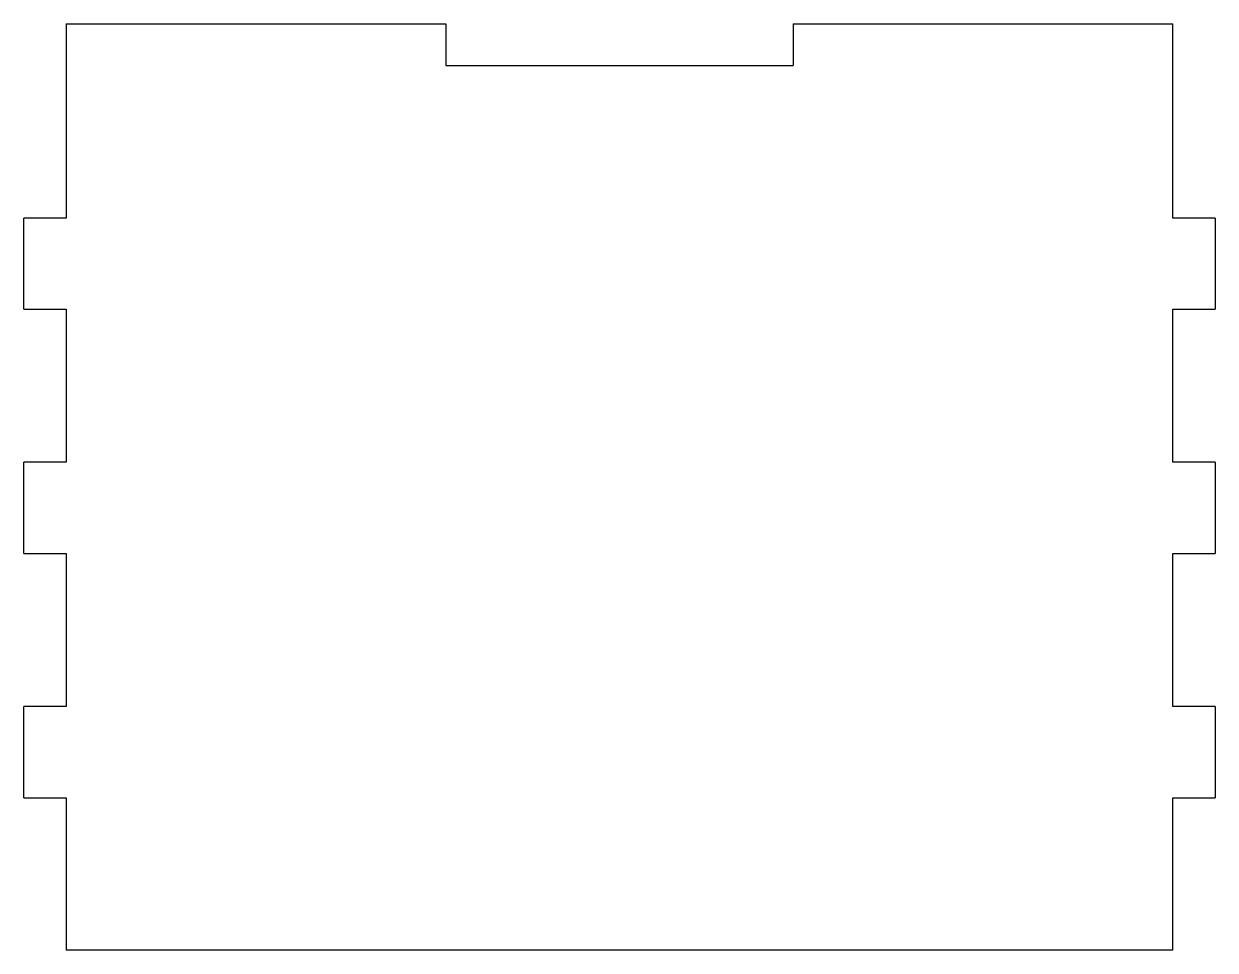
# Model space of a CAD drawing. Header units: millimetres. Extents: x -78 to 78, y 0 to 122.
import ezdxf

# ---------------------------------------------------------------- set-up
doc = ezdxf.new("R2010")
doc.units = ezdxf.units.MM

msp = doc.modelspace()

# ---------------------------------------------------------------- linework, layer by layer
at = {"color": 7, "linetype": 'Continuous', "lineweight": 25}
for p, q in [((-72.9, 122.11), (-72.9, 96.51)), ((-72.9, 122.11), (-22.9, 122.11)), ((-22.9, 122.11), (-22.9, 116.61)), ((22.9, 122.11), (22.9, 116.61)), ((22.9, 122.11), (72.9, 122.11)), ((72.9, 96.51), (72.9, 122.11)), ((-22.9, 116.61), (22.9, 116.61)), ((-78.5, 84.51), (-78.5, 96.51)), ((-72.9, 96.51), (-78.5, 96.51)), ((78.5, 96.51), (72.9, 96.51)), ((78.5, 96.51), (78.5, 84.51)), ((-78.5, 84.51), (-72.9, 84.51)), ((-72.9, 84.51), (-72.9, 64.31)), ((72.9, 84.51), (78.5, 84.51)), ((72.9, 64.31), (72.9, 84.51)), ((-78.5, 52.3), (-78.5, 64.31)), ((-72.9, 64.31), (-78.5, 64.31)), ((78.5, 64.31), (72.9, 64.31)), ((78.5, 64.31), (78.5, 52.3)), ((-78.5, 52.3), (-72.9, 52.3)), ((-72.9, 52.3), (-72.9, 32.1)), ((72.9, 52.3), (78.5, 52.3)), ((72.9, 32.1), (72.9, 52.3)), ((-78.5, 20.1), (-78.5, 32.1)), ((-72.9, 32.1), (-78.5, 32.1)), ((78.5, 32.1), (72.9, 32.1)), ((78.5, 32.1), (78.5, 20.1)), ((-78.5, 20.1), (-72.9, 20.1)), ((-72.9, 20.1), (-72.9, 0)), ((72.9, 20.1), (78.5, 20.1)), ((72.9, 0), (72.9, 20.1)), ((72.9, 0), (-72.9, 0))]:
    msp.add_line(p, q, dxfattribs=at)

doc.saveas('drawing.dxf')
